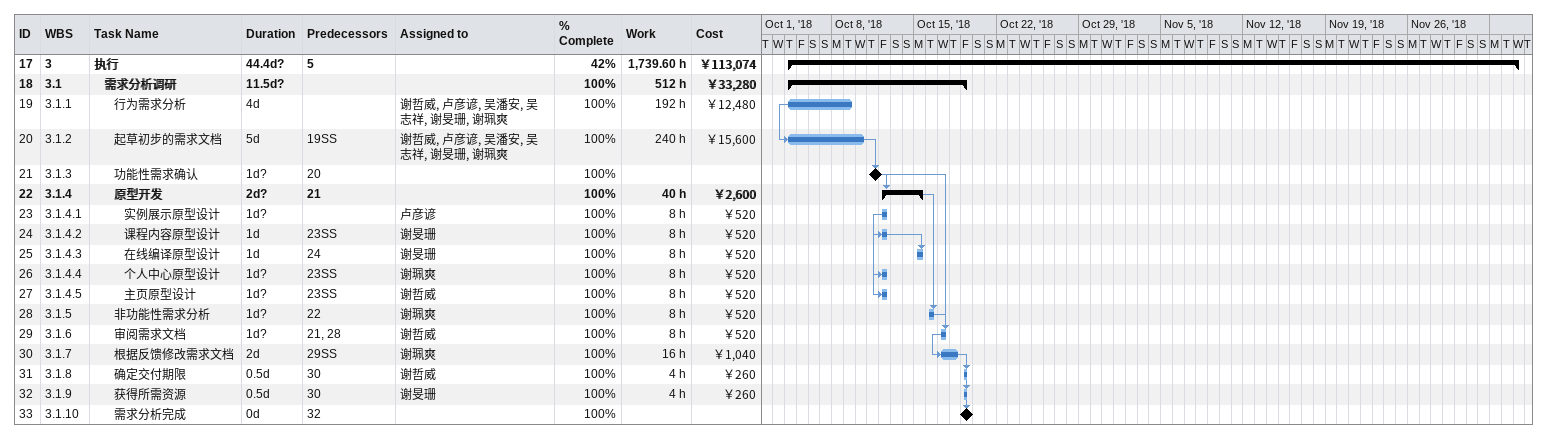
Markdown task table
| ID | WBS | Task | Duration | Start | Finish | Predecessors | Resources | % complete | Work (h) | Cost (￥) |
|---|---|---|---|---|---|---|---|---|---|---|
| 17 | 3 | **执行** | 44.4d? | 2018-10-04 | 2018-12-05 | 5 |  | 42 | 1739.60 | 113074 |
| 18 | 3.1 | **需求分析调研** | 11.5d? | 2018-10-04 | 2018-10-19 |  |  | 100 | 512 | 33280 |
| 19 | 3.1.1 | 行为需求分析 | 4d | 2018-10-04 | 2018-10-09 |  | 谢哲威, 卢彦谚, 吴潘安, 吴志祥, 谢旻珊, 谢珮爽 | 100 | 192 | 12480 |
| 20 | 3.1.2 | 起草初步的需求文档 | 5d | 2018-10-04 | 2018-10-10 | 19SS | 谢哲威, 卢彦谚, 吴潘安, 吴志祥, 谢旻珊, 谢珮爽 | 100 | 240 | 15600 |
| 21 | 3.1.3 | 功能性需求确认 | 1d? | 2018-10-11 | 2018-10-11 | 20 |  | 100 |  |  |
| 22 | 3.1.4 | **原型开发** | 2d? | 2018-10-12 | 2018-10-15 | 21 |  | 100 | 40 | 2600 |
| 23 | 3.1.4.1 | 实例展示原型设计 | 1d? | 2018-10-12 | 2018-10-12 |  | 卢彦谚 | 100 | 8 | 520 |
| 24 | 3.1.4.2 | 课程内容原型设计 | 1d | 2018-10-12 | 2018-10-12 | 23SS | 谢旻珊 | 100 | 8 | 520 |
| 25 | 3.1.4.3 | 在线编译原型设计 | 1d | 2018-10-15 | 2018-10-15 | 24 | 谢旻珊 | 100 | 8 | 520 |
| 26 | 3.1.4.4 | 个人中心原型设计 | 1d? | 2018-10-12 | 2018-10-12 | 23SS | 谢珮爽 | 100 | 8 | 520 |
| 27 | 3.1.4.5 | 主页原型设计 | 1d? | 2018-10-12 | 2018-10-12 | 23SS | 谢哲威 | 100 | 8 | 520 |
| 28 | 3.1.5 | 非功能性需求分析 | 1d? | 2018-10-16 | 2018-10-16 | 22 | 谢珮爽 | 100 | 8 | 520 |
| 29 | 3.1.6 | 审阅需求文档 | 1d? | 2018-10-17 | 2018-10-17 | 21, 28 | 谢哲威 | 100 | 8 | 520 |
| 30 | 3.1.7 | 根据反馈修改需求文档 | 2d | 2018-10-17 | 2018-10-18 | 29SS | 谢珮爽 | 100 | 16 | 1040 |
| 31 | 3.1.8 | 确定交付期限 | 0.5d | 2018-10-19 | 2018-10-19 | 30 | 谢哲威 | 100 | 4 | 260 |
| 32 | 3.1.9 | 获得所需资源 | 0.5d | 2018-10-19 | 2018-10-19 | 30 | 谢旻珊 | 100 | 4 | 260 |
| 33 | 3.1.10 | 需求分析完成 | 0d | 2018-10-19 | 2018-10-19 | 32 |  | 100 |  |  |
